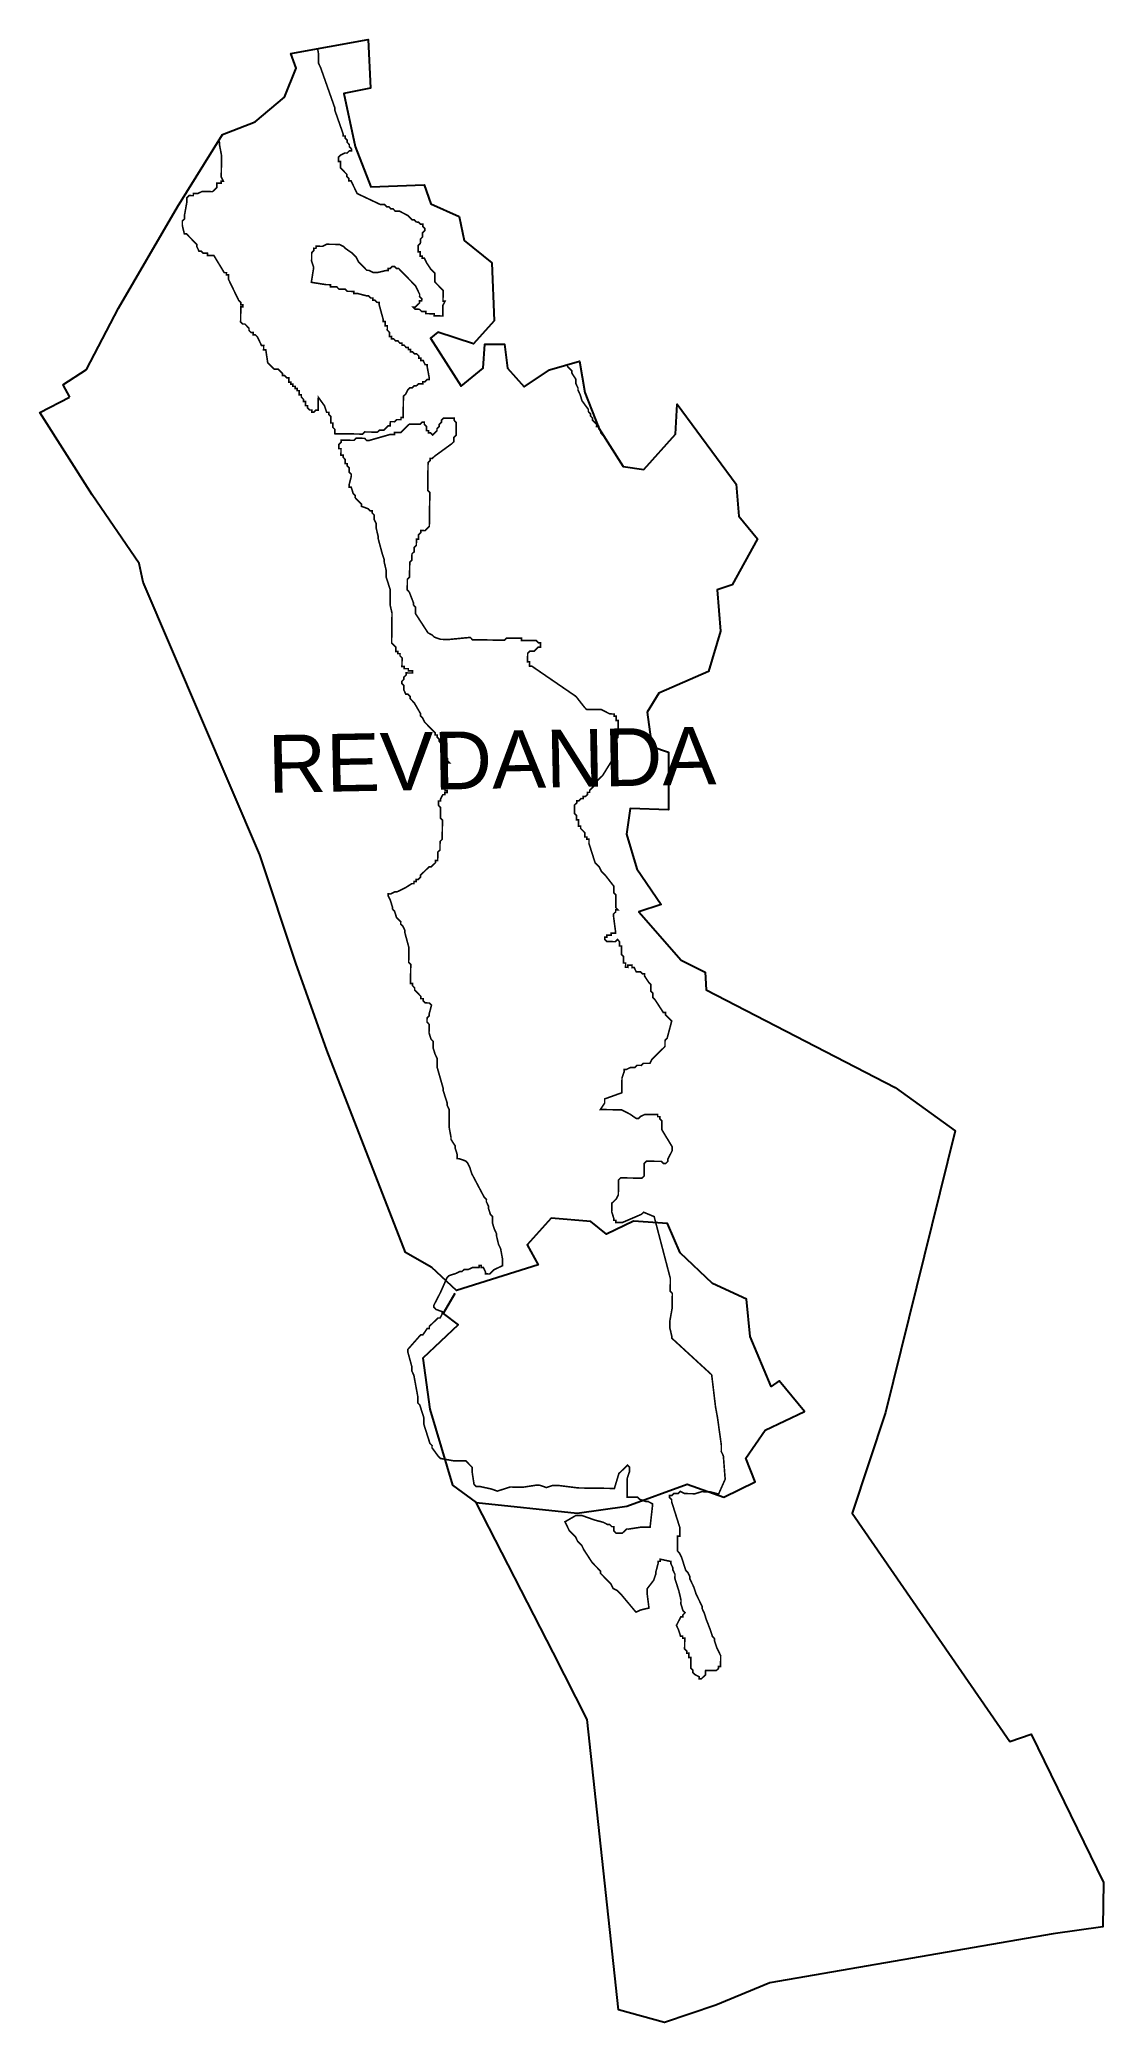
# Model space of a CAD drawing. Header units: metres. Extents: x 280204 to 282207, y 2050748 to 2054482.
import ezdxf

# ---------------------------------------------------------------- set-up
doc = ezdxf.new("R2010")
doc.units = ezdxf.units.M
for name, color, linetype in [('A-BLDG', 7, 'Continuous'), ('HAZARDS LINE', 1, 'Continuous'), ('village', 3, 'Continuous'), ('VILLAGE NAME', 250, 'Continuous')]:
    doc.layers.add(name, color=color, linetype=linetype)
doc.styles.get("Standard").update_dxf_attribs({"font": 'simplex.shx'})

msp = doc.modelspace()

# ---------------------------------------------------------------- linework, layer by layer
at = {"layer": 'A-BLDG', "color": 3, "flags": 128}
msp.add_lwpolyline([(280247.7, 2053831.6), (280260.6, 2053808.4)], dxfattribs=at)
at = {"layer": 'HAZARDS LINE', "lineweight": 0, "const_width": 3}
msp.add_lwpolyline([(280727.8, 2054464.6), (280729.6, 2054453.3), (280729.4, 2054437.3), (280733.3, 2054429.2), (280760.3, 2054352.7), (280760.2, 2054348.7), (280775.7, 2054304.4), (280775.6, 2054300.4), (280779.6, 2054300.3), (280779.6, 2054296.3), (280783.5, 2054292.3), (280783.5, 2054288.3), (280787.4, 2054284.2), (280787.4, 2054280.2), (280791.3, 2054276.1), (280791.3, 2054272.1), (280787.3, 2054272.2), (280783.2, 2054268.2), (280779.2, 2054268.3), (280771.1, 2054264.4), (280767.1, 2054260.4), (280767, 2054252.4), (280771, 2054252.4), (280770.8, 2054240.4), (280778.7, 2054232.2), (280782.7, 2054228.2), (280782.6, 2054224.2), (280786.6, 2054220.1), (280786.5, 2054216.1), (280790.5, 2054216.1), (280802.2, 2054191.9), (280846, 2054171.2), (280854, 2054171.1), (280858, 2054167.1), (280862, 2054167), (280865.9, 2054163), (280870, 2054162.9), (280873.9, 2054158.8), (280881.9, 2054158.7), (280897.8, 2054150.5), (280905.7, 2054142.4), (280909.7, 2054142.3), (280913.7, 2054138.3), (280917.7, 2054138.2), (280921.7, 2054134.2), (280925.7, 2054134.1), (280925.6, 2054130.1), (280929.6, 2054126), (280929.5, 2054122), (280925.4, 2054118.1), (280925.3, 2054110.1), (280921.3, 2054106.1), (280921.2, 2054098.1), (280917.1, 2054094.2), (280917, 2054082.1), (280921, 2054082.1), (280920.9, 2054074.1), (280924.9, 2054074), (280924.8, 2054070), (280928.8, 2054070), (280932.7, 2054061.9), (280940.6, 2054049.8), (280948.5, 2054041.7), (280948.3, 2054025.6), (280964.1, 2054009.4), (280963.8, 2053989.4), (280967.8, 2053989.3), (280963.7, 2053981.3), (280963.4, 2053961.3), (280947.4, 2053961.5), (280947.5, 2053965.5), (280931.4, 2053965.7), (280931.5, 2053969.7), (280923.5, 2053969.9), (280919.5, 2053973.9), (280911.5, 2053974), (280907.6, 2053978.1), (280911.6, 2053978), (280915.6, 2053982), (280919.7, 2053985.9), (280919.7, 2053989.9), (280923.7, 2053989.9), (280923.8, 2053993.9), (280919.8, 2053998), (280919.9, 2054002), (280912.1, 2054018.1), (280900.2, 2054030.3), (280884.4, 2054046.5), (280880.5, 2054050.6), (280876.5, 2054050.6), (280872.5, 2054054.7), (280868.5, 2054054.7), (280864.5, 2054050.8), (280860.5, 2054050.8), (280860.4, 2054046.8), (280856.4, 2054046.9), (280840.3, 2054043.1), (280832.3, 2054043.2), (280824.3, 2054047.3), (280820.3, 2054047.4), (280816.4, 2054051.4), (280804.5, 2054063.6), (280800.6, 2054071.7), (280796.7, 2054075.7), (280792.7, 2054079.8), (280780.8, 2054088), (280776.9, 2054092), (280768.9, 2054096.1), (280744.9, 2054096.4), (280736.8, 2054092.5), (280724.8, 2054092.7), (280724.7, 2054088.7), (280720.7, 2054088.8), (280720.7, 2054084.7), (280716.6, 2054080.8), (280716.4, 2054064.8), (280720.3, 2054052.7), (280715.9, 2054024.7), (280743.9, 2054020.3), (280751.9, 2054020.2), (280751.8, 2054016.2), (280763.8, 2054016.1), (280767.8, 2054012), (280779.8, 2054011.8), (280783.8, 2054007.8), (280795.8, 2054007.6), (280795.7, 2054003.6), (280803.7, 2054003.5), (280819.7, 2053999.3), (280823.7, 2053999.2), (280827.7, 2053995.2), (280831.7, 2053995.1), (280831.6, 2053991.1), (280835.6, 2053991.1), (280839.6, 2053987), (280843.6, 2053986.9), (280843.5, 2053982.9), (280851.2, 2053954.8), (280851.1, 2053950.8), (280855.1, 2053950.7), (280855, 2053942.7), (280859, 2053942.7), (280858.9, 2053934.7), (280862.9, 2053930.6), (280862.8, 2053922.6), (280866.8, 2053922.5), (280866.7, 2053918.5), (280870.7, 2053918.5), (280874.7, 2053914.4), (280878.7, 2053914.4), (280882.6, 2053910.3), (280886.6, 2053910.2), (280886.6, 2053906.2), (280890.6, 2053906.2), (280894.5, 2053902.1), (280898.5, 2053902.1), (280898.5, 2053898.1), (280902.5, 2053898), (280902.4, 2053894), (280906.4, 2053893.9), (280910.4, 2053889.9), (280914.4, 2053889.8), (280918.4, 2053885.8), (280918.3, 2053881.8), (280922.3, 2053881.7), (280922.3, 2053877.7), (280926.3, 2053877.7), (280930.2, 2053869.6), (280934.2, 2053869.5), (280934.1, 2053865.5), (280937.8, 2053845.4), (280937.8, 2053841.4), (280933.8, 2053841.5), (280929.7, 2053837.5), (280925.7, 2053837.6), (280925.7, 2053833.6), (280917.7, 2053833.7), (280913.6, 2053829.7), (280909.6, 2053829.8), (280905.5, 2053825.8), (280901.5, 2053825.9), (280897.5, 2053821.9), (280893.4, 2053814), (280889.3, 2053810), (280888.8, 2053770), (280884.8, 2053770), (280884.7, 2053766), (280876.7, 2053766.1), (280872.6, 2053762.2), (280864.6, 2053762.3), (280864.5, 2053754.3), (280860.5, 2053754.3), (280852.4, 2053746.4), (280844.4, 2053746.5), (280840.3, 2053742.6), (280816.3, 2053742.9), (280812.2, 2053738.9), (280760.2, 2053739.6), (280760.3, 2053747.6), (280756.3, 2053751.7), (280756.4, 2053759.7), (280752.4, 2053759.8), (280752.6, 2053771.8), (280748.6, 2053775.8), (280748.7, 2053779.8), (280744.7, 2053779.9), (280740.8, 2053792), (280729, 2053808.2), (280728.7, 2053784.1), (280724.7, 2053784.2), (280720.6, 2053780.2), (280716.6, 2053780.3), (280716.7, 2053784.3), (280712.7, 2053784.3), (280708.7, 2053788.4), (280708.8, 2053792.4), (280704.8, 2053792.4), (280704.9, 2053800.5), (280700.9, 2053800.5), (280700.9, 2053804.5), (280697, 2053808.6), (280697, 2053812.6), (280693, 2053812.6), (280693.1, 2053820.7), (280689.1, 2053820.7), (280689.2, 2053824.7), (280685.2, 2053824.8), (280685.2, 2053828.8), (280681.2, 2053828.8), (280681.3, 2053832.8), (280677.3, 2053832.9), (280677.3, 2053836.9), (280673.3, 2053836.9), (280673.4, 2053845), (280669.4, 2053845), (280665.5, 2053849.1), (280661.5, 2053849.1), (280661.5, 2053853.1), (280657.6, 2053857.2), (280653.6, 2053861.2), (280645.6, 2053861.4), (280641.6, 2053865.4), (280637.7, 2053869.5), (280633.7, 2053873.5), (280630.1, 2053897.6), (280626, 2053897.7), (280626.2, 2053905.7), (280622.1, 2053905.7), (280614.3, 2053921.9), (280610.4, 2053925.9), (280606.4, 2053926), (280606.4, 2053930), (280602.4, 2053930), (280598.5, 2053934.1), (280598.5, 2053938.1), (280594.6, 2053942.2), (280590.6, 2053946.2), (280586.6, 2053946.3), (280582.7, 2053950.3), (280583, 2053978.4), (280587.1, 2053978.3), (280587.1, 2053982.3), (280583.1, 2053982.4), (280583.2, 2053986.4), (280579.2, 2053990.5), (280559.7, 2054030.8), (280559.8, 2054038.8), (280555.8, 2054038.9), (280555.9, 2054042.9), (280551.9, 2054042.9), (280532.3, 2054075.2), (280520.2, 2054075.4), (280520.3, 2054079.4), (280512.3, 2054079.5), (280508.3, 2054083.6), (280504.3, 2054083.6), (280500.4, 2054091.7), (280500.5, 2054095.7), (280492.6, 2054103.8), (280488.6, 2054107.9), (280484.7, 2054111.9), (280480.7, 2054116), (280476.7, 2054116), (280472.9, 2054132.1), (280473, 2054140.1), (280477.1, 2054144.1), (280477.2, 2054152.1), (280481.5, 2054176.1), (280481.6, 2054184.1), (280485.7, 2054188.1), (280493.7, 2054187.9), (280493.7, 2054192), (280501.8, 2054191.8), (280509.8, 2054195.7), (280529.8, 2054195.5), (280533.9, 2054199.4), (280538, 2054203.4), (280538.1, 2054211.4), (280546.1, 2054211.3), (280546.1, 2054215.3), (280550.1, 2054215.2), (280546.2, 2054223.3), (280546.8, 2054263.4), (280543, 2054283.5), (280543.1, 2054287.5), (280541.5, 2054292.4)], dxfattribs=at)
at = {"layer": 'HAZARDS LINE', "lineweight": 0}
msp.add_lwpolyline([(281267.2, 2053734.6, 3, 3, 0), (281264.9, 2053736.9, 3, 3, 0), (281261, 2053741, 3, 3, 0), (281261, 2053745, 3, 3, 0), (281257.1, 2053749, 3, 3, 0), (281257.1, 2053753, 3, 3, 0), (281253.1, 2053753.1, 3, 3, 0), (281253.2, 2053757.1, 3, 3, 0), (281249.2, 2053761.2, 3, 3, 0), (281245.3, 2053765.2, 3, 3, 0), (281245.3, 2053769.2, 3, 3, 0), (281241.4, 2053773.3, 3, 3, 0), (281241.4, 2053777.3, 3, 3, 0), (281237.5, 2053781.4, 3, 3, 0), (281237.5, 2053785.4, 3, 3, 0), (281225.7, 2053801.5, 3, 3, 0), (281221.9, 2053813.6, 3, 3, 0), (281218, 2053821.7, 3, 3, 0), (281218, 2053825.7, 3, 3, 0), (281214.1, 2053833.8, 3, 3, 0), (281214.2, 2053841.8, 3, 3, 0), (281206.4, 2053853.9, 3, 3, 0), (281206.4, 2053857.9, 3, 3, 0), (281198.5, 2053866, 3, 3, 0), (281197, 2053869.3, 3, 3, 0)], format="xyseb", dxfattribs=at)
at = {"layer": 'HAZARDS LINE', "lineweight": 0, "const_width": 3}
msp.add_lwpolyline([(280972.9, 2053768.8), (280964.9, 2053769), (280960.8, 2053765), (280960.8, 2053761), (280956.7, 2053757), (280956.7, 2053753), (280952.6, 2053749.1), (280952.5, 2053745.1), (280948.5, 2053741.1), (280944.4, 2053737.2), (280940.5, 2053741.2), (280936.5, 2053741.3), (280936.5, 2053745.3), (280932.5, 2053745.3), (280932.6, 2053753.4), (280928.7, 2053757.4), (280928.7, 2053761.4), (280924.7, 2053761.5), (280920.7, 2053757.5), (280900.6, 2053757.8), (280892.5, 2053749.9), (280888.4, 2053745.9), (280884.4, 2053742), (280872.4, 2053742.1), (280872.3, 2053738.1), (280864.3, 2053738.2), (280824.1, 2053726.7), (280820.1, 2053726.8), (280816.1, 2053730.9), (280800.1, 2053731.1), (280796.1, 2053727.1), (280772, 2053727.4), (280772, 2053723.4), (280767.9, 2053719.5), (280767.8, 2053711.5), (280771.8, 2053711.4), (280771.6, 2053699.4), (280775.7, 2053699.3), (280775.6, 2053695.3), (280779.5, 2053691.3), (280779.4, 2053683.3), (280783.4, 2053683.2), (280783.4, 2053679.2), (280787.3, 2053675.1), (280787.2, 2053667.1), (280791.2, 2053663.1), (280791.1, 2053659.1), (280786.9, 2053643.1), (280786.9, 2053639.1), (280790.9, 2053639), (280794.7, 2053627), (280798.7, 2053622.9), (280798.6, 2053618.9), (280802.6, 2053614.8), (280810.5, 2053606.7), (280810.4, 2053602.7), (280822.4, 2053598.5), (280826.3, 2053594.5), (280830.3, 2053594.4), (280830.3, 2053590.4), (280834.2, 2053586.4), (280834.1, 2053578.4), (280838, 2053570.3), (280837.9, 2053562.3), (280841.7, 2053546.2), (280841.7, 2053542.2), (280849.3, 2053514), (280853.2, 2053502), (280853.1, 2053498), (280856.9, 2053481.9), (280856.7, 2053469.9), (280860.6, 2053457.8), (280864.4, 2053445.7), (280864.1, 2053417.7), (280867.8, 2053401.6), (280867.1, 2053345.5), (280875, 2053337.4), (280874.9, 2053329.4), (280878.9, 2053329.3), (280878.9, 2053325.3), (280882.9, 2053325.3), (280882.8, 2053321.3), (280886.8, 2053317.2), (280886.5, 2053301.2), (280890.5, 2053301.1), (280890.5, 2053297.1), (280898.5, 2053297), (280898.5, 2053293), (280906.5, 2053292.9), (280906.4, 2053288.9), (280894.4, 2053289), (280894.3, 2053285), (280890.3, 2053281.1), (280890.2, 2053277.1), (280886.2, 2053273.1), (280886.1, 2053269.1), (280890.1, 2053265.1), (280890, 2053257), (280893.9, 2053249), (280897.9, 2053248.9), (280901.8, 2053244.9), (280901.8, 2053240.9), (280905.7, 2053236.8), (280909.7, 2053232.7), (280921.4, 2053212.6), (280921.4, 2053208.5), (280925.3, 2053204.5), (280929.2, 2053196.4), (280933.2, 2053192.4), (280937.1, 2053188.3), (280941.1, 2053184.2), (280945, 2053180.2), (280949, 2053176.1), (280948.9, 2053172.1), (280952.9, 2053172.1), (280952.9, 2053168.1), (280956.8, 2053164), (280956.8, 2053160), (280960.7, 2053155.9), (280960.7, 2053151.9), (280964.6, 2053143.9), (280968.5, 2053139.8), (280968.4, 2053131.8), (280972.4, 2053127.7), (280972.3, 2053123.7), (280976.3, 2053119.7), (280972.3, 2053119.7), (280968.2, 2053115.8), (280967.6, 2053067.7), (280971.6, 2053067.6), (280971.5, 2053063.6), (280967.5, 2053063.7), (280967.5, 2053059.7), (280963.5, 2053059.7), (280959.3, 2053051.8), (280959.3, 2053047.8), (280955.3, 2053047.8), (280955.2, 2053039.8), (280959.1, 2053035.7), (280958.9, 2053015.7), (280962.8, 2053011.7), (280962.3, 2052975.6), (280958.3, 2052971.6), (280958.1, 2052955.6), (280954, 2052951.7), (280953.8, 2052935.6), (280949.8, 2052935.7), (280949.7, 2052931.7), (280941.6, 2052923.8), (280937.6, 2052923.8), (280921.4, 2052908), (280921.3, 2052904), (280917.3, 2052900.1), (280913.3, 2052900.1), (280913.2, 2052896.1), (280909.2, 2052896.2), (280909.1, 2052892.2), (280905.1, 2052892.2), (280893, 2052884.4), (280876.9, 2052876.6), (280872.9, 2052876.6), (280864.8, 2052872.7), (280860.8, 2052872.8), (280860.8, 2052868.8), (280864.7, 2052860.7), (280868.5, 2052848.6), (280868.5, 2052844.6), (280872.4, 2052840.6), (280876.3, 2052828.5), (280880.2, 2052824.4), (280884.2, 2052820.4), (280884.1, 2052816.4), (280888.1, 2052812.3), (280892, 2052804.2), (280891.9, 2052800.2), (280899.5, 2052772.1), (280899.2, 2052744), (280903.1, 2052740), (280902.6, 2052703.9), (280906.6, 2052703.9), (280906.6, 2052699.8), (280910.5, 2052695.8), (280910.5, 2052691.8), (280918.4, 2052683.7), (280922.3, 2052679.6), (280922.3, 2052675.6), (280926.3, 2052675.5), (280926.2, 2052671.5), (280930.2, 2052667.5), (280938.2, 2052667.4), (280942.2, 2052663.3), (280937.9, 2052647.3), (280937.9, 2052643.3), (280933.8, 2052639.4), (280933.7, 2052631.4), (280937.7, 2052627.3), (280937.5, 2052611.3), (280941.3, 2052599.2), (280945.3, 2052595.2), (280945.1, 2052583.1), (280948.9, 2052571.1), (280952.8, 2052563), (280952.6, 2052547), (280964.1, 2052506.7), (280964.1, 2052502.7), (280971.8, 2052478.6), (280971.7, 2052474.6), (280975.6, 2052466.5), (280975.2, 2052434.5), (280978.9, 2052414.4), (280978.9, 2052410.4), (280986.7, 2052398.3), (280986.7, 2052394.3), (280990.5, 2052382.2), (280990.4, 2052374.2), (280994.4, 2052374.1), (281006.4, 2052369.9), (281010.3, 2052365.9), (281014.2, 2052357.8), (281018.1, 2052345.7), (281041.5, 2052301.4), (281045.5, 2052297.3), (281045.4, 2052293.3), (281049.3, 2052285.2), (281049.3, 2052281.2), (281053.1, 2052269.1), (281057.1, 2052265.1), (281056.9, 2052253.1), (281060.7, 2052241), (281064.6, 2052232.9), (281064.6, 2052228.9), (281068.4, 2052212.8), (281072.3, 2052204.8), (281076, 2052184.7), (281075.9, 2052172.7), (281059.7, 2052164.9), (281051.6, 2052157), (281043.6, 2052157.1), (281043.7, 2052161.1), (281039.8, 2052169.2), (281035.8, 2052169.2), (281035.8, 2052173.2), (281031.8, 2052173.3), (281031.7, 2052169.3), (281019.7, 2052169.4), (281011.7, 2052165.5), (281003.7, 2052165.6), (280999.6, 2052161.7), (280995.6, 2052161.7), (280987.5, 2052157.8), (280975.5, 2052154), (280971.4, 2052150), (280959, 2052122.1), (280950.8, 2052106.2), (280946.7, 2052098.3), (280946.6, 2052094.3), (280950.6, 2052090.2), (280962.5, 2052086), (280962.5, 2052082), (280958.4, 2052074.1), (280954.4, 2052074.1), (280938.1, 2052058.3), (280938.1, 2052054.3), (280934.1, 2052054.4), (280925.9, 2052042.4), (280921.9, 2052042.5), (280897.5, 2052014.8), (280897.4, 2052010.8), (280905.1, 2051982.6), (280905, 2051974.6), (280908.9, 2051966.5), (280916.3, 2051926.4), (280916.2, 2051914.3), (280920.1, 2051910.3), (280927.8, 2051886.1), (280927.7, 2051874.1), (280939.2, 2051837.9), (280943.2, 2051833.8), (280943.1, 2051829.8), (280954.9, 2051813.7), (280958.9, 2051809.6), (280982.8, 2051805.3), (281006.9, 2051804.9), (281018.7, 2051792.8), (281018.6, 2051784.8), (281022.3, 2051760.7), (281026.3, 2051756.6), (281034.3, 2051756.5), (281054.2, 2051752.2), (281066.2, 2051748.1), (281090.4, 2051755.8), (281114.4, 2051755.4), (281138.5, 2051759.1), (281146.5, 2051759), (281158.4, 2051754.8), (281170.5, 2051758.7), (281182.5, 2051758.5), (281218.5, 2051754), (281286.6, 2051753.1), (281295, 2051781.1), (281311.3, 2051796.9), (281315.2, 2051792.8), (281315.1, 2051784.8), (281310.9, 2051772.9), (281310.5, 2051736.8), (281330.5, 2051736.5), (281334.4, 2051732.5), (281346.4, 2051728.3), (281350.4, 2051728.3), (281358.4, 2051724.1), (281358.3, 2051720.1), (281353.8, 2051680.1), (281337.7, 2051680.3), (281313.7, 2051676.6), (281309.7, 2051676.7), (281301.5, 2051668.8), (281289.5, 2051669), (281285.6, 2051673), (281285.7, 2051681), (281281.7, 2051681.1), (281277.7, 2051685.1), (281273.7, 2051685.2), (281265.7, 2051689.3), (281249.8, 2051693.5), (281225.9, 2051701.9), (281213.8, 2051702), (281193.6, 2051690.3), (281197.5, 2051682.2), (281201.4, 2051674.1), (281213.3, 2051662), (281217.2, 2051653.9), (281225.1, 2051645.8), (281229, 2051637.7), (281236.9, 2051625.6), (281244.7, 2051613.5), (281256.6, 2051601.3), (281260.5, 2051597.2), (281260.5, 2051593.2), (281268.4, 2051585.1), (281272.3, 2051581), (281280.2, 2051572.9), (281284.1, 2051564.8), (281292.1, 2051560.7), (281300, 2051552.6), (281323.7, 2051524.2), (281327.6, 2051520.2), (281335.7, 2051524.1), (281351.7, 2051527.9), (281348.1, 2051556), (281348.2, 2051564), (281360.4, 2051579.9), (281364.6, 2051591.8), (281364.7, 2051595.8), (281368.9, 2051611.8), (281368.9, 2051615.8), (281372.9, 2051615.8), (281373, 2051619.8), (281393, 2051615.5), (281392.9, 2051611.5), (281396.8, 2051603.4), (281396.8, 2051599.4), (281400.7, 2051591.3), (281400.6, 2051583.3), (281404.4, 2051571.3), (281408.2, 2051559.2), (281412, 2051543.1), (281411.9, 2051535.1), (281415.8, 2051523), (281419.7, 2051519), (281415.7, 2051515), (281415.6, 2051511), (281411.6, 2051511.1), (281407.5, 2051503.1), (281403.4, 2051495.1), (281407.3, 2051487.1), (281411.1, 2051475), (281415.1, 2051474.9), (281415.1, 2051470.9), (281419.1, 2051470.9), (281418.8, 2051450.9), (281422.8, 2051446.8), (281422.7, 2051442.8), (281426.7, 2051442.7), (281426.6, 2051434.7), (281430.6, 2051434.7), (281430.4, 2051414.6), (281434.3, 2051410.6), (281434.3, 2051406.6), (281438.2, 2051402.5), (281446.2, 2051398.4), (281446.1, 2051394.4), (281450.1, 2051394.3), (281454.2, 2051398.3), (281458.2, 2051402.2), (281458.4, 2051410.3), (281478.4, 2051410), (281482.4, 2051413.9), (281482.5, 2051418), (281486.5, 2051417.9), (281486.8, 2051437.9), (281482.9, 2051446), (281479, 2051454.1), (281475.1, 2051466.1), (281475.2, 2051470.1), (281471.2, 2051474.2), (281467.4, 2051486.3), (281459.6, 2051506.4), (281455.8, 2051518.5), (281451.9, 2051526.6), (281451.9, 2051530.6), (281444.1, 2051546.7), (281440.2, 2051554.8), (281436.4, 2051566.8), (281428.6, 2051583), (281428.7, 2051587), (281424.8, 2051595), (281420.8, 2051599.1), (281417, 2051611.2), (281413.1, 2051623.2), (281409.2, 2051631.3), (281405.3, 2051635.4), (281405.6, 2051663.4), (281409.6, 2051663.4), (281409.8, 2051679.4), (281394.5, 2051727.7), (281394.5, 2051731.7), (281390.6, 2051735.7), (281390.6, 2051739.7), (281394.6, 2051739.7), (281398.7, 2051743.6), (281406.7, 2051743.5), (281410.8, 2051747.5), (281418.7, 2051743.4), (281438.7, 2051743.1), (281450.8, 2051747), (281466.8, 2051746.7), (281482.8, 2051742.5), (281495.2, 2051770.4), (281491.8, 2051814.5), (281487.9, 2051822.6), (281488, 2051834.6), (281480.7, 2051886.8), (281477, 2051906.9), (281469.8, 2051967.1), (281394.6, 2052036.2), (281394.6, 2052040.2), (281390.8, 2052056.3), (281391, 2052068.3), (281395.3, 2052092.3), (281395.7, 2052120.3), (281391.7, 2052124.4), (281392, 2052148.4), (281361.5, 2052265), (281341.6, 2052273.3), (281337.6, 2052269.4), (281301.3, 2052253.8), (281289.3, 2052254), (281289.3, 2052258), (281285.3, 2052258), (281285.4, 2052262.1), (281281.5, 2052274.1), (281281.8, 2052290.2), (281285.8, 2052294.1), (281289.9, 2052298.1), (281294, 2052306), (281294.4, 2052334.1), (281298.4, 2052338), (281338.5, 2052337.5), (281342.5, 2052341.4), (281342.8, 2052365.5), (281346.9, 2052369.4), (281374.9, 2052369.1), (281378.9, 2052365), (281382.9, 2052364.9), (281387, 2052368.9), (281387, 2052372.9), (281395.2, 2052388.8), (281395.3, 2052396.8), (281375.7, 2052429.1), (281376, 2052445.2), (281372, 2052449.2), (281372.1, 2052453.2), (281368.1, 2052453.3), (281368.1, 2052457.3), (281344.1, 2052457.6), (281336, 2052453.7), (281332, 2052449.8), (281327.9, 2052449.8), (281316, 2052458), (281300.1, 2052466.2), (281260.1, 2052466.7), (281268.2, 2052478.7), (281268.3, 2052486.7), (281300.5, 2052498.3), (281300.9, 2052526.3), (281305.1, 2052538.3), (281305.1, 2052542.3), (281309.1, 2052542.2), (281317.2, 2052546.1), (281325.2, 2052546), (281329.3, 2052550), (281337.3, 2052549.9), (281341.3, 2052553.8), (281353.4, 2052553.7), (281357.5, 2052561.6), (281361.5, 2052565.6), (281381.8, 2052585.3), (281382, 2052597.4), (281386, 2052601.3), (281394.5, 2052633.3), (281382.6, 2052645.4), (281382.7, 2052649.4), (281378.7, 2052649.5), (281363, 2052673.7), (281359, 2052677.8), (281359.1, 2052685.8), (281355.2, 2052689.9), (281355.3, 2052701.9), (281351.4, 2052706), (281343.5, 2052718.1), (281343.6, 2052722.1), (281339.6, 2052722.1), (281335.6, 2052726.2), (281327.6, 2052726.3), (281323.7, 2052734.4), (281319.7, 2052734.4), (281319.8, 2052738.4), (281311.8, 2052738.5), (281311.7, 2052734.5), (281307.7, 2052734.6), (281307.8, 2052742.6), (281303.8, 2052742.7), (281304, 2052754.7), (281300, 2052758.7), (281300.2, 2052774.8), (281296.2, 2052774.8), (281296.3, 2052782.8), (281292.4, 2052786.9), (281288.3, 2052782.9), (281272.3, 2052783.1), (281268.3, 2052787.2), (281268.4, 2052791.2), (281272.4, 2052791.2), (281272.4, 2052795.2), (281280.5, 2052795.1), (281280.5, 2052799.1), (281288.5, 2052799), (281288.6, 2052803), (281284.9, 2052831.1), (281285, 2052835.1), (281289, 2052839), (281289.1, 2052843), (281293.1, 2052843), (281289.2, 2052847), (281289.5, 2052871.1), (281285.5, 2052875.1), (281285.7, 2052887.1), (281269.9, 2052907.4), (281262, 2052915.5), (281258.1, 2052923.6), (281250.2, 2052931.7), (281238.7, 2052967.9), (281238.8, 2052975.9), (281234.8, 2052976), (281234.8, 2052980), (281230.8, 2052980), (281230.9, 2052988.1), (281227, 2052992.1), (281223, 2052996.2), (281223.1, 2053000.2), (281219.1, 2053000.2), (281219.2, 2053012.2), (281215.2, 2053012.3), (281215.3, 2053020.3), (281211.4, 2053024.4), (281211.6, 2053040.4), (281215.7, 2053044.4), (281215.7, 2053048.4), (281219.7, 2053048.3), (281223.8, 2053052.3), (281227.8, 2053052.2), (281227.8, 2053056.2), (281231.8, 2053056.2), (281235.9, 2053060.1), (281236, 2053064.1), (281240, 2053064.1), (281240, 2053068.1), (281244.1, 2053072), (281248.1, 2053076), (281252.2, 2053083.9), (281256.3, 2053087.9), (281264.4, 2053095.8), (281289, 2053135.5), (281289.4, 2053163.6), (281293.4, 2053167.5), (281293.8, 2053199.6), (281289.8, 2053199.6), (281289.9, 2053207.7), (281285.9, 2053207.7), (281286, 2053211.7), (281278, 2053211.8), (281262.1, 2053220), (281234, 2053220.4), (281230.1, 2053224.5), (281214.3, 2053244.7), (281130.9, 2053301.9), (281126.9, 2053302), (281127, 2053310), (281123, 2053310), (281123.3, 2053326.1), (281127.3, 2053330), (281135.3, 2053329.9), (281139.4, 2053333.9), (281143.4, 2053337.8), (281147.4, 2053337.8), (281147.6, 2053345.8), (281143.5, 2053345.8), (281139.6, 2053349.9), (281111.6, 2053350.3), (281111.6, 2053354.3), (281083.6, 2053354.7), (281079.5, 2053350.7), (281019.4, 2053351.5), (281015.5, 2053355.6), (281011.5, 2053355.6), (280975.4, 2053352.1), (280959.3, 2053352.3), (280947.4, 2053356.5), (280943.4, 2053360.5), (280935.5, 2053364.6), (280911.9, 2053401), (280912.1, 2053413), (280908.1, 2053417.1), (280908.2, 2053421.1), (280900.4, 2053441.2), (280896.5, 2053445.3), (280896.7, 2053465.3), (280900.8, 2053469.3), (280901.2, 2053497.3), (280905.2, 2053501.3), (280905.4, 2053513.3), (280909.4, 2053517.2), (280909.6, 2053525.3), (280913.6, 2053529.2), (280913.8, 2053541.2), (280917.8, 2053541.2), (280917.9, 2053549.2), (280921.9, 2053553.1), (280922, 2053557.2), (280930, 2053557), (280938.1, 2053565), (280939, 2053629.1), (280935, 2053633.1), (280935.7, 2053685.2), (280939.8, 2053689.1), (280939.8, 2053693.2), (280943.8, 2053693.1), (280947.9, 2053697.1), (280964.1, 2053708.9), (280980.3, 2053720.7), (280984.3, 2053724.6), (280984.4, 2053732.6), (280988.5, 2053736.6), (280988.8, 2053760.6), (280984.9, 2053764.7), (280984.9, 2053768.7)], close=True, dxfattribs=at)
at = {"layer": 'village', "color": 3, "true_color": 0x00ff00}
for points in [[(280247.7, 2053831.6), (280292.6, 2053860.8), (280352.7, 2053976.2), (280463.7, 2054166.9), (280548.3, 2054303.3), (280609.9, 2054327), (280665.3, 2054373.5), (280687, 2054428), (280677.1, 2054455.5), (280822.7, 2054481.8), (280827, 2054390.5), (280777.2, 2054380.2), (280798.7, 2054280.6), (280828, 2054204.4), (280928.5, 2054208.6), (280941, 2054172.6), (280994.4, 2054149), (281003.6, 2054103.6), (281055.8, 2054061.5), (281060.3, 2053952.1), (281021.4, 2053908.8), (280954.2, 2053931.1), (280940.2, 2053919.8), (280998.3, 2053829.4), (281039.7, 2053863.3), (281042.8, 2053908), (281079.6, 2053908.1), (281085, 2053862.8), (281116.5, 2053828), (281164.2, 2053859.6), (281220.6, 2053876.3), (281230.8, 2053817.4), (281257.3, 2053750.3), (281302.8, 2053677.8), (281342.2, 2053672.4), (281401.8, 2053738.5), (281404.5, 2053795.3), (281515.7, 2053644.4), (281521.2, 2053584.6), (281556.1, 2053541.4), (281508.1, 2053454.9), (281480.2, 2053445.3), (281486.6, 2053367.6), (281463.5, 2053291.8), (281370.4, 2053251.1), (281348.6, 2053215.4), (281357, 2053150.6), (281388.2, 2053140.1), (281388.4, 2053030.9), (281316, 2053033.5), (281309.5, 2052985.4), (281328.8, 2052920.3), (281374.5, 2052852.8), (281332.7, 2052839), (281412.6, 2052747.8), (281457.7, 2052725.7), (281459.7, 2052692.3), (281815.6, 2052508.4), (281928.6, 2052426.8), (281797.4, 2051896.2), (281734.3, 2051706.7), (282031.2, 2051276.3), (282071.7, 2051290.4), (282207.4, 2051011.1), (282206.6, 2050927.5), (282112.6, 2050914.2), (281579.4, 2050821.9), (281477.5, 2050779.8), (281381, 2050747.5), (281294.2, 2050771), (281235.5, 2051317.6), (281171.4, 2051444.3), (281026.5, 2051726.5)], [(280986.3, 2052120.5), (280964.2, 2052082.3), (280992.2, 2052061.1), (280925.9, 2051998.3), (280938.9, 2051902.6), (280981.5, 2051759), (281026.5, 2051726.5), (281216.4, 2051706.7), (281310, 2051719.8), (281423.8, 2051761.3), (281492.4, 2051736.8), (281551.4, 2051765.5), (281534.4, 2051810.1), (281570.7, 2051863.1), (281644.3, 2051898), (281596.9, 2051955.5), (281581.8, 2051945.1), (281542.5, 2052039), (281535.6, 2052109.8), (281471.6, 2052138.8), (281410.3, 2052196.9), (281386.5, 2052252.2), (281322.4, 2052256.6), (281271.8, 2052232.1), (281242.3, 2052255.8), (281167.8, 2052262.1), (281122.3, 2052211.6), (281142.9, 2052174.5), (280989.3, 2052125.6), (280942.9, 2052169.2), (280893.2, 2052197.7), (280745.2, 2052578.3), (280686.5, 2052742.3), (280619, 2052946.6), (280399.1, 2053460.2), (280391.4, 2053495), (280303.3, 2053624.4), (280204.3, 2053779.3), (280260.6, 2053808.4)]]:
    msp.add_lwpolyline(points, dxfattribs=at)

# ---------------------------------------------------------------- texts
at = {"layer": 'VILLAGE NAME', "insert": (280633, 2053171.8), "char_height": 108.748, "attachment_point": 1, "rotation": 1.1028}
msp.add_mtext_dynamic_manual_height_columns('{\\fArial|b0|i0|c0|p34;REVDANDA}', width=726.929, gutter_width=543.7, heights=[0], dxfattribs=at)

doc.saveas('drawing.dxf')
